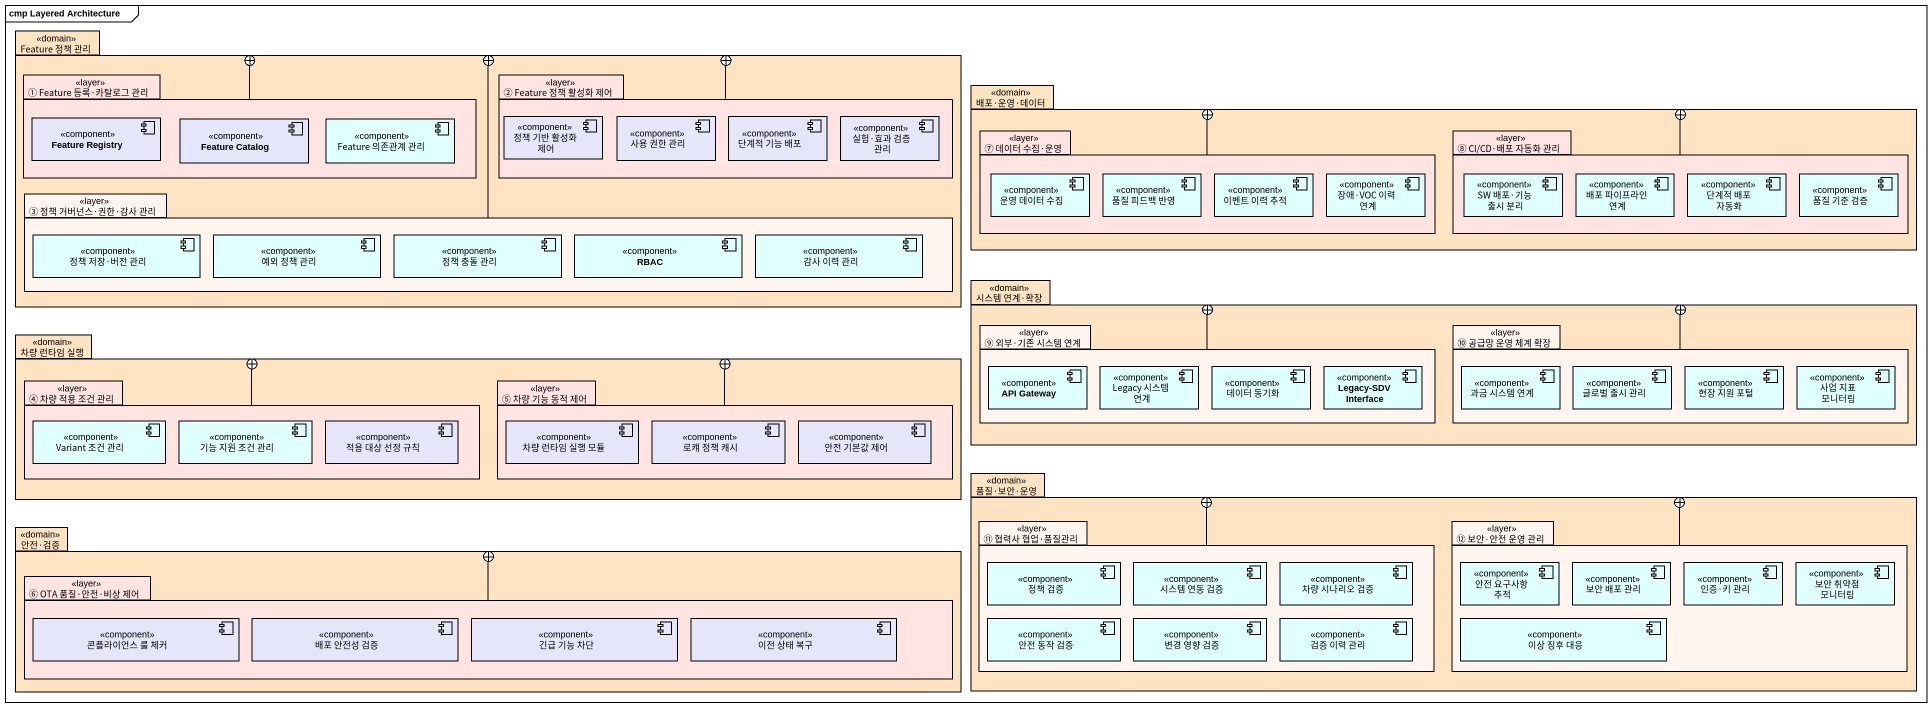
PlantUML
@startuml
mainframe cmp Layered Architecture
package "Feature 정책 관리" as Feature_정책_관리 <<domain>> #FFE4C4 {
  package "① Feature 등록·카탈로그 관리" as Feature_등록_카탈로그_관리 <<layer>> #FFE4E1 {
    component "Feature Registry" as Feature_Registry <<component>> #E6E6FA
    component "Feature Catalog" as Feature_Catalog <<component>> #E6E6FA
    component "Feature 의존관계 관리" as Feature_의존관계_관리 <<component>> #E0FFFF
  }
  package "② Feature 정책 활성화 제어" as Feature_정책_활성화_제어 <<layer>> #FFE4E1 {
    component "정책 기반 활성화 제어" as 정책_기반_활성화_제어 <<component>> #E6E6FA
    component "사용 권한 관리" as 사용_권한_관리 <<component>> #E6E6FA
    component "단계적 기능 배포" as 단계적_기능_배포 <<component>> #E6E6FA
    component "실험·효과 검증 관리" as 실험_효과_검증_관리 <<component>> #E6E6FA
  }
  package "③ 정책 거버넌스·권한·감사 관리" as 정책_거버넌스_권한_감사_관리 <<layer>> #FFF5EE {
    component "정책 저장·버전 관리" as 정책_저장_버전_관리 <<component>> #E0FFFF
    component "예외 정책 관리" as 예외_정책_관리 <<component>> #E0FFFF
    component "정책 충돌 관리" as 정책_충돌_관리 <<component>> #E0FFFF
    component RBAC <<component>> #E0FFFF
    component "감사 이력 관리" as 감사_이력_관리 <<component>> #E0FFFF
  }
}
package "배포·운영·데이터" as 배포_운영_데이터 <<domain>> #FFE4C4 {
  package "⑦ 데이터 수집·운영" as 데이터_수집_운영 <<layer>> #FFE4E1 {
    component "운영 데이터 수집" as 운영_데이터_수집 <<component>> #E0FFFF
    component "품질 피드백 반영" as 품질_피드백_반영 <<component>> #E0FFFF
    component "이벤트 이력 추적" as 이벤트_이력_추적 <<component>> #E0FFFF
    component "장애·VOC 이력 연계" as 장애_VOC_이력_연계 <<component>> #E0FFFF
  }
  package "⑧ CI/CD·배포 자동화 관리" as CI_CD_배포_자동화_관리 <<layer>> #FFE4E1 {
    component "SW 배포·기능 출시 분리" as SW_배포_기능_출시_분리 <<component>> #E0FFFF
    component "배포 파이프라인 연계" as 배포_파이프라인_연계 <<component>> #E0FFFF
    component "단계적 배포 자동화" as 단계적_배포_자동화 <<component>> #E0FFFF
    component "품질 기준 검증" as 품질_기준_검증 <<component>> #E0FFFF
  }
}
package "시스템 연계·확장" as 시스템_연계_확장 <<domain>> #FFE4C4 {
  package "⑨ 외부·기존 시스템 연계" as 외부_기존_시스템_연계 <<layer>> #FFF5EE {
    component "API Gateway" as API_Gateway <<component>> #E0FFFF
    component "Legacy 시스템 연계" as Legacy_시스템_연계 <<component>> #E0FFFF
    component "데이터 동기화" as 데이터_동기화 <<component>> #E0FFFF
    component "Legacy-SDV Interface" as Legacy_SDV_Interface <<component>> #E0FFFF
  }
  package "⑩ 공급망 운영 체계 확장" as 공급망_운영_체계_확장 <<layer>> #FFF5EE {
    component "과금 시스템 연계" as 과금_시스템_연계 <<component>> #E0FFFF
    component "글로벌 출시 관리" as 글로벌_출시_관리 <<component>> #E0FFFF
    component "현장 지원 포털" as 현장_지원_포털 <<component>> #E0FFFF
    component "사업 지표 모니터링" as 사업_지표_모니터링 <<component>> #E0FFFF
  }
}
package "차량 런타임 실행" as 차량_런타임_실행 <<domain>> #FFE4C4 {
  package "④ 차량 적용 조건 관리" as 차량_적용_조건_관리 <<layer>> #FFE4E1 {
    component "Variant 조건 관리" as Variant_조건_관리 <<component>> #E0FFFF
    component "기능 지원 조건 관리" as 기능_지원_조건_관리 <<component>> #E0FFFF
    component "적용 대상 선정 규칙" as 적용_대상_선정_규칙 <<component>> #E6E6FA
  }
  package "⑤ 차량 기능 동적 제어" as 차량_기능_동적_제어 <<layer>> #FFE4E1 {
    component "차량 런타임 실행 모듈" as 차량_런타임_실행_모듈 <<component>> #E6E6FA
    component "로컈 정책 캐시" as 로컈_정책_캐시 <<component>> #E6E6FA
    component "안전 기본값 제어" as 안전_기본값_제어 <<component>> #E6E6FA
  }
}
package "품질·보안·운영" as 품질_보안_운영 <<domain>> #FFE4C4 {
  package "⑪ 협력사 협업·품질관리" as 협력사_협업_품질관리 <<layer>> #FFF5EE {
    component "정책 검증" as 정책_검증 <<component>> #E0FFFF
    component "시스템 연동 검증" as 시스템_연동_검증 <<component>> #E0FFFF
    component "차량 시나리오 검증" as 차량_시나리오_검증 <<component>> #E0FFFF
    component "안전 동작 검증" as 안전_동작_검증 <<component>> #E0FFFF
    component "변경 영향 검증" as 변경_영향_검증 <<component>> #E0FFFF
    component "검증 이력 관리" as 검증_이력_관리 <<component>> #E0FFFF
  }
  package "⑫ 보안·안전 운영 관리" as 보안_안전_운영_관리 <<layer>> #FFF5EE {
    component "안전 요구사항 추적" as 안전_요구사항_추적 <<component>> #E0FFFF
    component "보안 배포 관리" as 보안_배포_관리 <<component>> #E0FFFF
    component "인증·키 관리" as 인증_키_관리 <<component>> #E0FFFF
    component "보안 취약점 모니터링" as 보안_취약점_모니터링 <<component>> #E0FFFF
    component "이상 징후 대응" as 이상_징후_대응 <<component>> #E0FFFF
  }
}
package "안전·검증" as 안전_검증 <<domain>> #FFE4C4 {
  package "⑥ OTA 품질·안전·비상 제어" as OTA_품질_안전_비상_제어 <<layer>> #FFE4E1 {
    component "콘플라이언스 룰 체커" as 콘플라이언스_룰_체커 <<component>> #E6E6FA
    component "배포 안전성 검증" as 배포_안전성_검증 <<component>> #E6E6FA
    component "긴급 기능 차단" as 긴급_기능_차단 <<component>> #E6E6FA
    component "이전 상태 복구" as 이전_상태_복구 <<component>> #E6E6FA
  }
}
Feature_등록_카탈로그_관리 -right-+ Feature_정책_관리
Feature_정책_활성화_제어 -left-+ Feature_정책_관리
데이터_수집_운영 -right-+ 배포_운영_데이터
CI_CD_배포_자동화_관리 -left-+ 배포_운영_데이터
정책_거버넌스_권한_감사_관리 -up-+ Feature_정책_관리
외부_기존_시스템_연계 -right-+ 시스템_연계_확장
공급망_운영_체계_확장 -left-+ 시스템_연계_확장
차량_적용_조건_관리 -right-+ 차량_런타임_실행
차량_기능_동적_제어 -left-+ 차량_런타임_실행
협력사_협업_품질관리 -right-+ 품질_보안_운영
보안_안전_운영_관리 -left-+ 품질_보안_운영
OTA_품질_안전_비상_제어 -up-+ 안전_검증
@enduml
